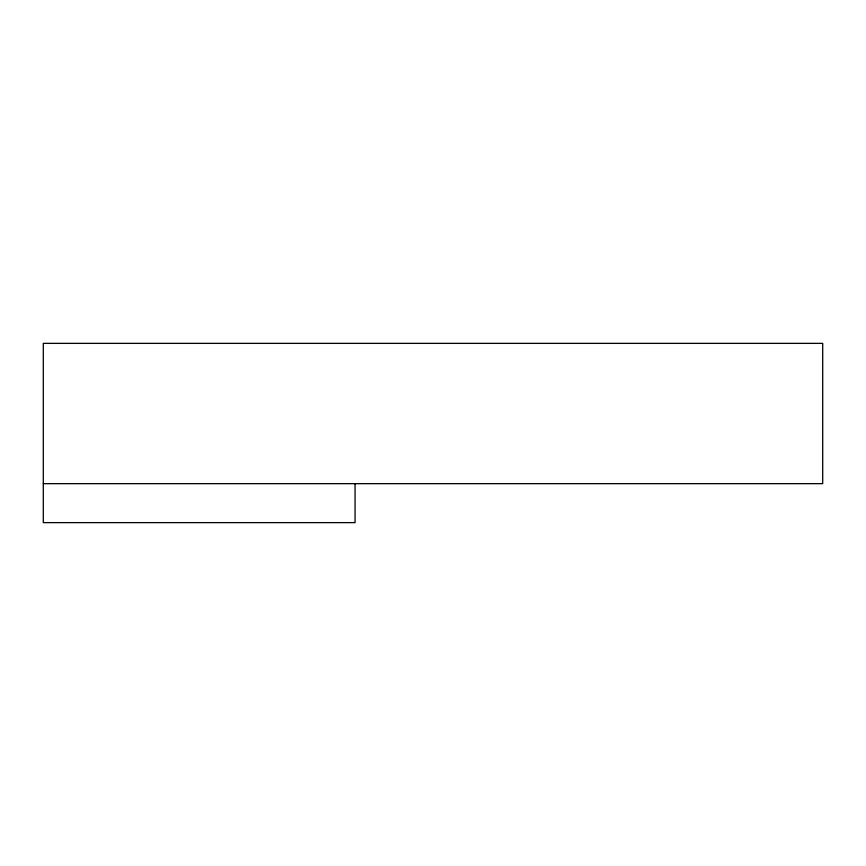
<?xml version="1.0" encoding="UTF-8"?>
<svg xmlns="http://www.w3.org/2000/svg" width="866" height="866" viewBox="0 0 866 866"><rect width="100%" height="100%" fill="white"/><g stroke="black" fill="none" stroke-linecap="round" stroke-linejoin="round"><path stroke-width="1.3" d="M43.3 483.661L822.7 483.661L822.7 343.369L43.3 343.369L43.3 522.631L355.06 522.631L355.06 483.661"/></g></svg>
